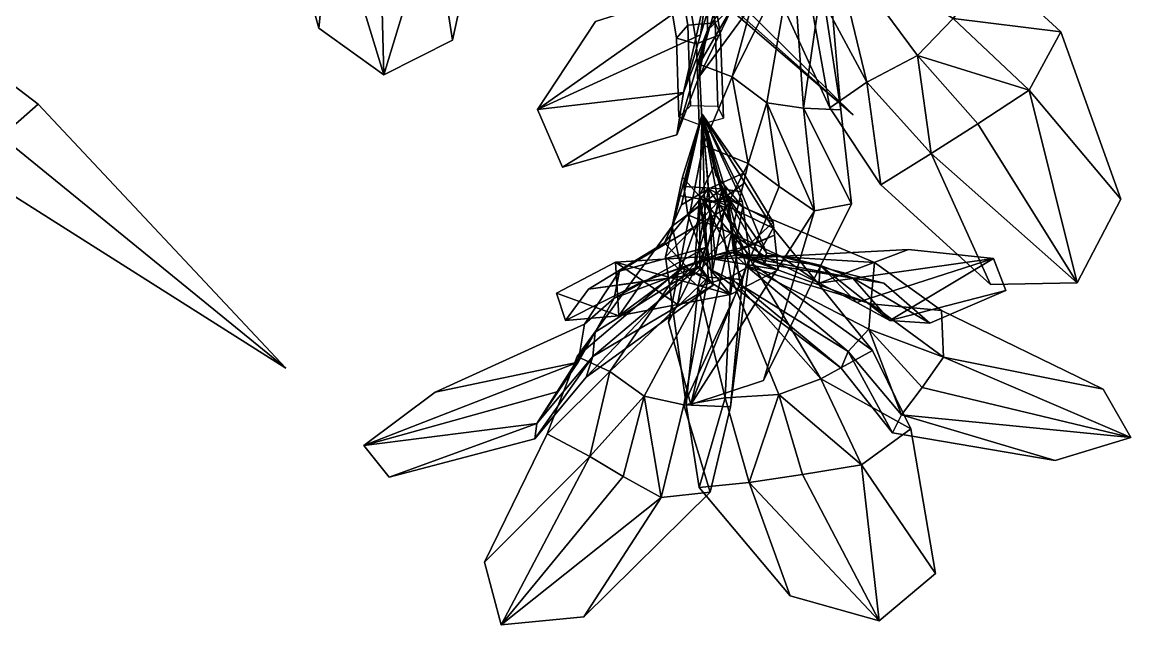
# Model space of a CAD drawing. Header units: metres. Extents: x -488 to 282, y -579 to 399.
# Drawn here: x 104.9 to 234.2, y -366.7 to -296.5 of the extents above; entities that cross this region are included whole.
import ezdxf

# ---------------------------------------------------------------- set-up
doc = ezdxf.new("R2010")
doc.units = ezdxf.units.M

msp = doc.modelspace()

# ---------------------------------------------------------------- linework, layer by layer
at = {"layer": 'coreopsi_1Pdcel', "color": 3}
for points in [[(180.9896, -287.671, 379.0107), (182.5324, -296.8572, 383.6242), (181.2062, -298.3546, 381.0889), (179.7116, -289.3699, 376.5798)], [(184.0853, -287.0736, 378.3116), (185.7067, -296.5877, 383.0948), (182.5324, -296.8572, 383.6242), (180.9896, -287.671, 379.0107)], [(184.7226, -288.4333, 375.3911), (186.3441, -297.9474, 380.1743), (185.7067, -296.5877, 383.0948), (184.0853, -287.0736, 378.3116)], [(179.7116, -289.3699, 376.5798), (181.2062, -298.3546, 381.0889), (183.5484, -299.0245, 378.969), (182.0056, -289.8383, 374.3555)], [(182.0056, -289.8383, 374.3555), (183.5484, -299.0245, 378.969), (186.3441, -297.9474, 380.1743), (184.7226, -288.4333, 375.3911)], [(182.5324, -296.8572, 383.6242), (182.8298, -306.2518, 388.0629), (181.4828, -307.5414, 385.4263), (181.2062, -298.3546, 381.0889)], [(185.7067, -296.5877, 383.0948), (186.0378, -306.3204, 387.6983), (182.8298, -306.2518, 388.0629), (182.5324, -296.8572, 383.6242)], [(186.3441, -297.9474, 380.1743), (186.6752, -307.6801, 384.7777), (186.0378, -306.3204, 387.6983), (185.7067, -296.5877, 383.0948)], [(181.2062, -298.3546, 381.0889), (181.4828, -307.5414, 385.4263), (183.8458, -308.4191, 383.4077), (183.5484, -299.0245, 378.969)], [(183.5484, -299.0245, 378.969), (183.8458, -308.4191, 383.4077), (186.6752, -307.6801, 384.7777), (186.3441, -297.9474, 380.1743)]]:
    msp.add_3dface(points, dxfattribs=at)
at = {"layer": 'coreopsi_1Petal1', "color": 3}
for points in [[(152.8008, -283.8731, 379.7427), (155.0931, -298.5897, 370.9332), (158.8628, -281.3535, 378.9554)], [(152.8008, -283.8731, 379.7427), (158.8628, -281.3535, 378.9554), (155.0931, -298.5897, 370.9332)], [(135.3163, -282.1638, 381.2965), (139.5132, -297.2008, 372.8591), (140.9869, -282.7022, 381.9587)], [(135.3163, -282.1638, 381.2965), (140.9869, -282.7022, 381.9587), (139.5132, -297.2008, 372.8591)], [(140.9869, -282.7022, 381.9587), (139.5132, -297.2008, 372.8591), (147.1149, -302.6406, 368.7736)], [(140.9869, -282.7022, 381.9587), (147.1149, -302.6406, 368.7736), (139.5132, -297.2008, 372.8591)], [(146.5836, -283.3047, 380.8644), (140.9869, -282.7022, 381.9587), (147.1149, -302.6406, 368.7736)], [(146.5836, -283.3047, 380.8644), (147.1149, -302.6406, 368.7736), (140.9869, -282.7022, 381.9587)], [(189.2055, -282.6382, 393.0208), (183.8488, -301.4119, 399.7526), (191.8337, -287.63, 392.6789)], [(189.2055, -282.6382, 393.0208), (191.8337, -287.63, 392.6789), (183.8488, -301.4119, 399.7526)], [(147.1149, -302.6406, 368.7736), (152.8008, -283.8731, 379.7427), (146.5836, -283.3047, 380.8644)], [(147.1149, -302.6406, 368.7736), (146.5836, -283.3047, 380.8644), (152.8008, -283.8731, 379.7427)], [(147.1149, -302.6406, 368.7736), (155.0931, -298.5897, 370.9332), (152.8008, -283.8731, 379.7427)], [(147.1149, -302.6406, 368.7736), (152.8008, -283.8731, 379.7427), (155.0931, -298.5897, 370.9332)], [(184.7791, -292.5236, 407.4843), (184.8019, -297.4392, 403.9825), (192.889, -284.9959, 393.6096)], [(184.7791, -292.5236, 407.4843), (192.889, -284.9959, 393.6096), (184.8019, -297.4392, 403.9825)], [(192.889, -284.9959, 393.6096), (184.8019, -297.4392, 403.9825), (194.7798, -288.014, 390.977)], [(192.889, -284.9959, 393.6096), (194.7798, -288.014, 390.977), (184.8019, -297.4392, 403.9825)], [(198.7166, -287.8106, 387.5793), (200.3518, -306.7143, 381.1151), (197.2542, -286.5023, 381.8228)], [(198.7166, -287.8106, 387.5793), (197.2542, -286.5023, 381.8228), (200.3518, -306.7143, 381.1151)], [(194.7798, -288.014, 390.977), (183.8228, -302.9163, 398.7019), (190.8834, -288.2437, 386.3131)], [(194.7798, -288.014, 390.977), (190.8834, -288.2437, 386.3131), (183.8228, -302.9163, 398.7019)], [(184.8019, -297.4392, 403.9825), (183.8228, -302.9163, 398.7019), (194.7798, -288.014, 390.977)], [(184.8019, -297.4392, 403.9825), (194.7798, -288.014, 390.977), (183.8228, -302.9163, 398.7019)], [(191.8337, -287.63, 392.6789), (183.8488, -301.4119, 399.7526), (187.6798, -302.8701, 396.4035)], [(191.8337, -287.63, 392.6789), (187.6798, -302.8701, 396.4035), (183.8488, -301.4119, 399.7526)], [(191.8337, -287.63, 392.6789), (187.6798, -302.8701, 396.4035), (194.746, -288.5657, 389.3899)], [(191.8337, -287.63, 392.6789), (194.746, -288.5657, 389.3899), (187.6798, -302.8701, 396.4035)], [(194.746, -288.5657, 389.3899), (195.9947, -306.5217, 387.4254), (198.7166, -287.8106, 387.5793)], [(194.746, -288.5657, 389.3899), (198.7166, -287.8106, 387.5793), (195.9947, -306.5217, 387.4254)], [(195.9947, -306.5217, 387.4254), (200.3518, -306.7143, 381.1151), (198.7166, -287.8106, 387.5793)], [(195.9947, -306.5217, 387.4254), (198.7166, -287.8106, 387.5793), (200.3518, -306.7143, 381.1151)], [(196.1102, -289.9884, 387.1464), (203.3882, -303.4842, 381.8282), (199.4216, -287.0948, 386.232)], [(196.1102, -289.9884, 387.1464), (199.4216, -287.0948, 386.232), (203.3882, -303.4842, 381.8282)], [(199.4216, -287.0948, 386.232), (203.3882, -303.4842, 381.8282), (209.2721, -300.3931, 379.8233)], [(199.4216, -287.0948, 386.232), (209.2721, -300.3931, 379.8233), (203.3882, -303.4842, 381.8282)], [(209.2721, -300.3931, 379.8233), (213.453, -296.0913, 379.1596), (199.4216, -287.0948, 386.232)], [(209.2721, -300.3931, 379.8233), (199.4216, -287.0948, 386.232), (213.453, -296.0913, 379.1596)], [(194.746, -288.5657, 389.3899), (187.6798, -302.8701, 396.4035), (191.7415, -305.9079, 391.6633)], [(194.746, -288.5657, 389.3899), (191.7415, -305.9079, 391.6633), (187.6798, -302.8701, 396.4035)], [(190.7243, -288.3332, 387.5882), (199.0766, -306.4981, 382.417), (196.1102, -289.9884, 387.1464)], [(190.7243, -288.3332, 387.5882), (196.1102, -289.9884, 387.1464), (199.0766, -306.4981, 382.417)], [(191.7415, -305.9079, 391.6633), (195.9947, -306.5217, 387.4254), (194.746, -288.5657, 389.3899)], [(191.7415, -305.9079, 391.6633), (194.746, -288.5657, 389.3899), (195.9947, -306.5217, 387.4254)], [(196.1102, -289.9884, 387.1464), (199.0766, -306.4981, 382.417), (203.3882, -303.4842, 381.8282)], [(196.1102, -289.9884, 387.1464), (203.3882, -303.4842, 381.8282), (199.0766, -306.4981, 382.417)], [(213.453, -296.0913, 379.1596), (226.0045, -297.6363, 375.5993), (217.8413, -290.1013, 377.235)], [(213.453, -296.0913, 379.1596), (217.8413, -290.1013, 377.235), (226.0045, -297.6363, 375.5993)], [(185.8716, -291.9139, 419.2782), (171.7561, -296.4365, 433.6965), (165.0189, -306.6752, 434.4222)], [(185.8716, -291.9139, 419.2782), (165.0189, -306.6752, 434.4222), (171.7561, -296.4365, 433.6965)], [(183.9906, -297.9827, 416.5826), (185.8716, -291.9139, 419.2782), (165.0189, -306.6752, 434.4222)], [(183.9906, -297.9827, 416.5826), (165.0189, -306.6752, 434.4222), (185.8716, -291.9139, 419.2782)], [(184.7791, -292.5236, 407.4843), (185.8716, -291.9139, 419.2782), (183.9906, -297.9827, 416.5826)], [(184.7791, -292.5236, 407.4843), (183.9906, -297.9827, 416.5826), (185.8716, -291.9139, 419.2782)], [(182.0362, -304.6874, 413.499), (184.8019, -297.4392, 403.9825), (184.7791, -292.5236, 407.4843)], [(182.0362, -304.6874, 413.499), (184.7791, -292.5236, 407.4843), (184.8019, -297.4392, 403.9825)], [(183.9906, -297.9827, 416.5826), (182.0362, -304.6874, 413.499), (184.7791, -292.5236, 407.4843)], [(183.9906, -297.9827, 416.5826), (184.7791, -292.5236, 407.4843), (182.0362, -304.6874, 413.499)], [(222.2988, -304.4319, 377.4463), (213.453, -296.0913, 379.1596), (209.2721, -300.3931, 379.8233)], [(222.2988, -304.4319, 377.4463), (209.2721, -300.3931, 379.8233), (213.453, -296.0913, 379.1596)], [(222.2988, -304.4319, 377.4463), (226.0045, -297.6363, 375.5993), (213.453, -296.0913, 379.1596)], [(222.2988, -304.4319, 377.4463), (213.453, -296.0913, 379.1596), (226.0045, -297.6363, 375.5993)], [(165.0189, -306.6752, 434.4222), (182.0362, -304.6874, 413.499), (183.9906, -297.9827, 416.5826)], [(165.0189, -306.6752, 434.4222), (183.9906, -297.9827, 416.5826), (182.0362, -304.6874, 413.499)], [(184.8019, -297.4392, 403.9825), (181.2398, -309.6369, 407.3189), (183.8228, -302.9163, 398.7019)], [(184.8019, -297.4392, 403.9825), (183.8228, -302.9163, 398.7019), (181.2398, -309.6369, 407.3189)], [(182.0362, -304.6874, 413.499), (181.2398, -309.6369, 407.3189), (184.8019, -297.4392, 403.9825)], [(182.0362, -304.6874, 413.499), (184.8019, -297.4392, 403.9825), (181.2398, -309.6369, 407.3189)], [(222.2988, -304.4319, 377.4463), (232.9694, -317.1361, 364.8569), (226.0045, -297.6363, 375.5993)], [(222.2988, -304.4319, 377.4463), (226.0045, -297.6363, 375.5993), (232.9694, -317.1361, 364.8569)], [(209.2721, -300.3931, 379.8233), (203.3882, -303.4842, 381.8282), (210.8755, -311.8201, 382.5644)], [(209.2721, -300.3931, 379.8233), (210.8755, -311.8201, 382.5644), (203.3882, -303.4842, 381.8282)], [(209.2721, -300.3931, 379.8233), (210.8755, -311.8201, 382.5644), (216.3112, -308.3672, 380.0816)], [(209.2721, -300.3931, 379.8233), (216.3112, -308.3672, 380.0816), (210.8755, -311.8201, 382.5644)], [(216.3112, -308.3672, 380.0816), (222.2988, -304.4319, 377.4463), (209.2721, -300.3931, 379.8233)], [(216.3112, -308.3672, 380.0816), (209.2721, -300.3931, 379.8233), (222.2988, -304.4319, 377.4463)], [(183.8488, -301.4119, 399.7526), (184.3146, -310.8365, 404.8911), (187.6798, -302.8701, 396.4035)], [(183.8488, -301.4119, 399.7526), (187.6798, -302.8701, 396.4035), (184.3146, -310.8365, 404.8911)], [(187.6798, -302.8701, 396.4035), (184.3146, -310.8365, 404.8911), (189.5499, -312.9731, 400.9337)], [(187.6798, -302.8701, 396.4035), (189.5499, -312.9731, 400.9337), (184.3146, -310.8365, 404.8911)], [(191.7415, -305.9079, 391.6633), (187.6798, -302.8701, 396.4035), (189.5499, -312.9731, 400.9337)], [(191.7415, -305.9079, 391.6633), (189.5499, -312.9731, 400.9337), (187.6798, -302.8701, 396.4035)], [(199.0766, -306.4981, 382.417), (205.0119, -315.4367, 382.98), (203.3882, -303.4842, 381.8282)], [(199.0766, -306.4981, 382.417), (203.3882, -303.4842, 381.8282), (205.0119, -315.4367, 382.98)], [(203.3882, -303.4842, 381.8282), (205.0119, -315.4367, 382.98), (210.8755, -311.8201, 382.5644)], [(203.3882, -303.4842, 381.8282), (210.8755, -311.8201, 382.5644), (205.0119, -315.4367, 382.98)], [(165.0189, -306.6752, 434.4222), (167.9078, -313.3812, 426.0909), (182.0362, -304.6874, 413.499)], [(165.0189, -306.6752, 434.4222), (182.0362, -304.6874, 413.499), (167.9078, -313.3812, 426.0909)], [(182.0362, -304.6874, 413.499), (167.9078, -313.3812, 426.0909), (181.2398, -309.6369, 407.3189)], [(182.0362, -304.6874, 413.499), (181.2398, -309.6369, 407.3189), (167.9078, -313.3812, 426.0909)], [(227.8828, -326.8732, 363.4272), (222.2988, -304.4319, 377.4463), (216.3112, -308.3672, 380.0816)], [(227.8828, -326.8732, 363.4272), (216.3112, -308.3672, 380.0816), (222.2988, -304.4319, 377.4463)], [(227.8828, -326.8732, 363.4272), (232.9694, -317.1361, 364.8569), (222.2988, -304.4319, 377.4463)], [(227.8828, -326.8732, 363.4272), (222.2988, -304.4319, 377.4463), (232.9694, -317.1361, 364.8569)], [(191.7415, -305.9079, 391.6633), (189.5499, -312.9731, 400.9337), (193.1781, -315.6443, 395.7054)], [(191.7415, -305.9079, 391.6633), (193.1781, -315.6443, 395.7054), (189.5499, -312.9731, 400.9337)], [(197.2918, -318.4715, 389.929), (195.9947, -306.5217, 387.4254), (191.7415, -305.9079, 391.6633)], [(197.2918, -318.4715, 389.929), (191.7415, -305.9079, 391.6633), (195.9947, -306.5217, 387.4254)], [(193.1781, -315.6443, 395.7054), (197.2918, -318.4715, 389.929), (191.7415, -305.9079, 391.6633)], [(193.1781, -315.6443, 395.7054), (191.7415, -305.9079, 391.6633), (197.2918, -318.4715, 389.929)], [(184.1856, -307.2413, 385.8765), (181.6276, -316.7186, 389.581), (186.0437, -317.4344, 390.2953)], [(184.1856, -307.2413, 385.8765), (186.0437, -317.4344, 390.2953), (181.6276, -316.7186, 389.581)], [(184.9346, -315.9279, 393.0081), (181.7685, -317.7994, 390.2762), (184.1856, -307.2413, 385.8765)], [(184.9346, -315.9279, 393.0081), (184.1856, -307.2413, 385.8765), (181.7685, -317.7994, 390.2762)], [(184.1856, -307.2413, 385.8765), (181.8978, -314.5768, 393.0208), (184.4538, -317.451, 390.627)], [(184.1856, -307.2413, 385.8765), (184.4538, -317.451, 390.627), (181.8978, -314.5768, 393.0208)], [(186.5246, -315.9112, 392.6764), (182.0683, -315.6573, 393.7098), (184.1856, -307.2413, 385.8765)], [(186.5246, -315.9112, 392.6764), (184.1856, -307.2413, 385.8765), (182.0683, -315.6573, 393.7098)], [(184.1856, -307.2413, 385.8765), (185.5885, -313.2435, 394.3671), (183.8763, -316.698, 391.9882)], [(184.1856, -307.2413, 385.8765), (183.8763, -316.698, 391.9882), (185.5885, -313.2435, 394.3671)], [(183.8763, -316.698, 391.9882), (185.1615, -318.6839, 388.0645), (184.1856, -307.2413, 385.8765)], [(183.8763, -316.698, 391.9882), (184.1856, -307.2413, 385.8765), (185.1615, -318.6839, 388.0645)], [(186.0437, -317.4344, 390.2953), (189.1629, -315.2226, 392.8191), (184.1856, -307.2413, 385.8765)], [(186.0437, -317.4344, 390.2953), (184.1856, -307.2413, 385.8765), (189.1629, -315.2226, 392.8191)], [(184.1856, -307.2413, 385.8765), (185.0405, -317.5887, 387.3884), (187.102, -316.6643, 391.3152)], [(184.1856, -307.2413, 385.8765), (187.102, -316.6643, 391.3152), (185.0405, -317.5887, 387.3884)], [(187.102, -316.6643, 391.3152), (185.7698, -314.3381, 395.0307), (184.1856, -307.2413, 385.8765)], [(187.102, -316.6643, 391.3152), (184.1856, -307.2413, 385.8765), (185.7698, -314.3381, 395.0307)], [(184.1856, -307.2413, 385.8765), (188.7312, -316.2553, 388.7347), (186.5246, -315.9112, 392.6764)], [(184.1856, -307.2413, 385.8765), (186.5246, -315.9112, 392.6764), (188.7312, -316.2553, 388.7347)], [(184.1856, -307.2413, 385.8765), (189.0013, -314.1136, 392.1745), (184.9346, -315.9279, 393.0081)], [(184.1856, -307.2413, 385.8765), (184.9346, -315.9279, 393.0081), (189.0013, -314.1136, 392.1745)], [(184.4538, -317.451, 390.627), (188.8631, -317.3646, 389.3855), (184.1856, -307.2413, 385.8765)], [(184.4538, -317.451, 390.627), (184.1856, -307.2413, 385.8765), (188.8631, -317.3646, 389.3855)], [(195.9947, -306.5217, 387.4254), (201.5856, -317.6637, 383.278), (200.3518, -306.7143, 381.1151)], [(195.9947, -306.5217, 387.4254), (200.3518, -306.7143, 381.1151), (201.5856, -317.6637, 383.278)], [(197.2918, -318.4715, 389.929), (201.5856, -317.6637, 383.278), (195.9947, -306.5217, 387.4254)], [(197.2918, -318.4715, 389.929), (195.9947, -306.5217, 387.4254), (201.5856, -317.6637, 383.278)], [(216.3112, -308.3672, 380.0816), (210.8755, -311.8201, 382.5644), (227.8828, -326.8732, 363.4272)], [(216.3112, -308.3672, 380.0816), (227.8828, -326.8732, 363.4272), (210.8755, -311.8201, 382.5644)], [(184.3146, -310.8365, 404.8911), (180.2683, -331.4509, 401.039), (189.5499, -312.9731, 400.9337)], [(184.3146, -310.8365, 404.8911), (189.5499, -312.9731, 400.9337), (180.2683, -331.4509, 401.039)], [(205.0119, -315.4367, 382.98), (217.7865, -327.0559, 370.4114), (210.8755, -311.8201, 382.5644)], [(205.0119, -315.4367, 382.98), (210.8755, -311.8201, 382.5644), (217.7865, -327.0559, 370.4114)], [(210.8755, -311.8201, 382.5644), (217.7865, -327.0559, 370.4114), (227.8828, -326.8732, 363.4272)], [(210.8755, -311.8201, 382.5644), (227.8828, -326.8732, 363.4272), (217.7865, -327.0559, 370.4114)], [(189.5499, -312.9731, 400.9337), (180.2683, -331.4509, 401.039), (182.8887, -341.0274, 393.8159)], [(189.5499, -312.9731, 400.9337), (182.8887, -341.0274, 393.8159), (180.2683, -331.4509, 401.039)], [(193.1781, -315.6443, 395.7054), (189.5499, -312.9731, 400.9337), (182.8887, -341.0274, 393.8159)], [(193.1781, -315.6443, 395.7054), (182.8887, -341.0274, 393.8159), (189.5499, -312.9731, 400.9337)], [(185.5885, -313.2435, 394.3671), (186.9846, -318.1822, 400.5341), (183.8763, -316.698, 391.9882)], [(185.5885, -313.2435, 394.3671), (183.8763, -316.698, 391.9882), (186.9846, -318.1822, 400.5341)], [(181.8978, -314.5768, 393.0208), (180.7149, -320.2499, 398.5695), (184.4538, -317.451, 390.627)], [(181.8978, -314.5768, 393.0208), (184.4538, -317.451, 390.627), (180.7149, -320.2499, 398.5695)], [(189.0013, -314.1136, 392.1745), (192.4555, -319.7905, 396.6704), (184.9346, -315.9279, 393.0081)], [(189.0013, -314.1136, 392.1745), (184.9346, -315.9279, 393.0081), (192.4555, -319.7905, 396.6704)], [(187.102, -316.6643, 391.3152), (188.918, -318.0606, 399.2434), (185.7698, -314.3381, 395.0307)], [(187.102, -316.6643, 391.3152), (185.7698, -314.3381, 395.0307), (188.918, -318.0606, 399.2434)], [(186.0437, -317.4344, 390.2953), (192.4796, -320.4993, 394.4534), (189.1629, -315.2226, 392.8191)], [(186.0437, -317.4344, 390.2953), (189.1629, -315.2226, 392.8191), (192.4796, -320.4993, 394.4534)], [(184.9346, -315.9279, 393.0081), (179.7867, -322.1894, 394.5559), (181.7685, -317.7994, 390.2762)], [(184.9346, -315.9279, 393.0081), (181.7685, -317.7994, 390.2762), (179.7867, -322.1894, 394.5559)], [(183.2745, -325.9486, 396.6747), (179.7867, -322.1894, 394.5559), (184.9346, -315.9279, 393.0081)], [(183.2745, -325.9486, 396.6747), (184.9346, -315.9279, 393.0081), (179.7867, -322.1894, 394.5559)], [(186.5246, -315.9112, 392.6764), (182.532, -318.9523, 399.2273), (182.0683, -315.6573, 393.7098)], [(186.5246, -315.9112, 392.6764), (182.0683, -315.6573, 393.7098), (182.532, -318.9523, 399.2273)], [(184.4601, -324.1538, 399.3407), (182.532, -318.9523, 399.2273), (186.5246, -315.9112, 392.6764)], [(184.4601, -324.1538, 399.3407), (186.5246, -315.9112, 392.6764), (182.532, -318.9523, 399.2273)], [(182.8887, -341.0274, 393.8159), (197.2918, -318.4715, 389.929), (193.1781, -315.6443, 395.7054)], [(182.8887, -341.0274, 393.8159), (193.1781, -315.6443, 395.7054), (197.2918, -318.4715, 389.929)], [(185.7005, -323.6556, 398.9512), (183.2745, -325.9486, 396.6747), (184.9346, -315.9279, 393.0081)], [(185.7005, -323.6556, 398.9512), (184.9346, -315.9279, 393.0081), (183.2745, -325.9486, 396.6747)], [(188.3537, -323.6279, 398.3977), (184.4601, -324.1538, 399.3407), (186.5246, -315.9112, 392.6764)], [(188.3537, -323.6279, 398.3977), (186.5246, -315.9112, 392.6764), (184.4601, -324.1538, 399.3407)], [(184.9346, -315.9279, 393.0081), (189.5294, -322.5461, 399.9004), (185.7005, -323.6556, 398.9512)], [(184.9346, -315.9279, 393.0081), (185.7005, -323.6556, 398.9512), (189.5294, -322.5461, 399.9004)], [(184.9346, -315.9279, 393.0081), (192.4555, -319.7905, 396.6704), (189.5294, -322.5461, 399.9004)], [(184.9346, -315.9279, 393.0081), (189.5294, -322.5461, 399.9004), (192.4555, -319.7905, 396.6704)], [(188.7312, -316.2553, 388.7347), (191.679, -323.3635, 391.0055), (186.5246, -315.9112, 392.6764)], [(188.7312, -316.2553, 388.7347), (186.5246, -315.9112, 392.6764), (191.679, -323.3635, 391.0055)], [(186.5246, -315.9112, 392.6764), (191.5051, -324.6644, 395.9921), (188.3537, -323.6279, 398.3977)], [(186.5246, -315.9112, 392.6764), (188.3537, -323.6279, 398.3977), (191.5051, -324.6644, 395.9921)], [(186.5246, -315.9112, 392.6764), (191.679, -323.3635, 391.0055), (191.5051, -324.6644, 395.9921)], [(186.5246, -315.9112, 392.6764), (191.5051, -324.6644, 395.9921), (191.679, -323.3635, 391.0055)], [(181.6276, -316.7186, 389.581), (179.9384, -323.8229, 392.9046), (186.0437, -317.4344, 390.2953)], [(181.6276, -316.7186, 389.581), (186.0437, -317.4344, 390.2953), (179.9384, -323.8229, 392.9046)], [(186.0437, -317.4344, 390.2953), (179.9384, -323.8229, 392.9046), (183.7223, -327.2791, 393.475)], [(186.0437, -317.4344, 390.2953), (183.7223, -327.2791, 393.475), (179.9384, -323.8229, 392.9046)], [(184.4538, -317.451, 390.627), (180.7149, -320.2499, 398.5695), (181.7466, -325.1608, 397.3833)], [(184.4538, -317.451, 390.627), (181.7466, -325.1608, 397.3833), (180.7149, -320.2499, 398.5695)], [(184.4538, -317.451, 390.627), (181.7466, -325.1608, 397.3833), (184.898, -326.1974, 394.9778)], [(184.4538, -317.451, 390.627), (184.898, -326.1974, 394.9778), (181.7466, -325.1608, 397.3833)], [(183.8763, -316.698, 391.9882), (183.3483, -324.6281, 389.7659), (185.1615, -318.6839, 388.0645)], [(183.8763, -316.698, 391.9882), (185.1615, -318.6839, 388.0645), (183.3483, -324.6281, 389.7659)], [(185.4792, -327.139, 394.2314), (183.3483, -324.6281, 389.7659), (183.8763, -316.698, 391.9882)], [(185.4792, -327.139, 394.2314), (183.8763, -316.698, 391.9882), (183.3483, -324.6281, 389.7659)], [(186.0437, -317.4344, 390.2953), (183.7223, -327.2791, 393.475), (187.5512, -326.1696, 394.4242)], [(186.0437, -317.4344, 390.2953), (187.5512, -326.1696, 394.4242), (183.7223, -327.2791, 393.475)], [(183.8763, -316.698, 391.9882), (184.6217, -322.7638, 400.6524), (183.9344, -324.9407, 397.2492)], [(183.8763, -316.698, 391.9882), (183.9344, -324.9407, 397.2492), (184.6217, -322.7638, 400.6524)], [(183.8763, -316.698, 391.9882), (186.9846, -318.1822, 400.5341), (184.6217, -322.7638, 400.6524)], [(183.8763, -316.698, 391.9882), (184.6217, -322.7638, 400.6524), (186.9846, -318.1822, 400.5341)], [(183.9344, -324.9407, 397.2492), (185.4792, -327.139, 394.2314), (183.8763, -316.698, 391.9882)], [(183.9344, -324.9407, 397.2492), (183.8763, -316.698, 391.9882), (185.4792, -327.139, 394.2314)], [(184.4538, -317.451, 390.627), (189.7343, -323.7364, 389.7819), (188.8631, -317.3646, 389.3855)], [(184.4538, -317.451, 390.627), (188.8631, -317.3646, 389.3855), (189.7343, -323.7364, 389.7819)], [(184.898, -326.1974, 394.9778), (188.9037, -326.4828, 394.531), (184.4538, -317.451, 390.627)], [(184.898, -326.1974, 394.9778), (184.4538, -317.451, 390.627), (188.9037, -326.4828, 394.531)], [(188.9037, -326.4828, 394.531), (189.7343, -323.7364, 389.7819), (184.4538, -317.451, 390.627)], [(188.9037, -326.4828, 394.531), (184.4538, -317.451, 390.627), (189.7343, -323.7364, 389.7819)], [(185.0405, -317.5887, 387.3884), (185.4093, -325.4312, 389.041), (187.102, -316.6643, 391.3152)], [(185.0405, -317.5887, 387.3884), (187.102, -316.6643, 391.3152), (185.4093, -325.4312, 389.041)], [(187.102, -316.6643, 391.3152), (185.4093, -325.4312, 389.041), (188.63, -327.0614, 392.7231)], [(187.102, -316.6643, 391.3152), (188.63, -327.0614, 392.7231), (185.4093, -325.4312, 389.041)], [(187.5512, -326.1696, 394.4242), (190.0892, -324.6879, 397.1971), (186.0437, -317.4344, 390.2953)], [(187.5512, -326.1696, 394.4242), (186.0437, -317.4344, 390.2953), (190.0892, -324.6879, 397.1971)], [(190.0892, -324.6879, 397.1971), (192.4796, -320.4993, 394.4534), (186.0437, -317.4344, 390.2953)], [(190.0892, -324.6879, 397.1971), (186.0437, -317.4344, 390.2953), (192.4796, -320.4993, 394.4534)], [(187.102, -316.6643, 391.3152), (188.63, -327.0614, 392.7231), (189.3173, -324.8845, 396.1262)], [(187.102, -316.6643, 391.3152), (189.3173, -324.8845, 396.1262), (188.63, -327.0614, 392.7231)], [(189.3173, -324.8845, 396.1262), (187.8845, -323.4976, 399.6404), (187.102, -316.6643, 391.3152)], [(189.3173, -324.8845, 396.1262), (187.102, -316.6643, 391.3152), (187.8845, -323.4976, 399.6404)], [(187.8845, -323.4976, 399.6404), (188.918, -318.0606, 399.2434), (187.102, -316.6643, 391.3152)], [(187.8845, -323.4976, 399.6404), (187.102, -316.6643, 391.3152), (188.918, -318.0606, 399.2434)], [(197.2918, -318.4715, 389.929), (191.3559, -338.2515, 387.2334), (201.5856, -317.6637, 383.278)], [(197.2918, -318.4715, 389.929), (201.5856, -317.6637, 383.278), (191.3559, -338.2515, 387.2334)], [(186.9846, -318.1822, 400.5341), (174.5801, -325.5214, 412.6684), (184.6217, -322.7638, 400.6524)], [(186.9846, -318.1822, 400.5341), (184.6217, -322.7638, 400.6524), (174.5801, -325.5214, 412.6684)], [(184.4601, -324.1538, 399.3407), (187.5006, -321.0254, 417.1009), (182.532, -318.9523, 399.2273)], [(184.4601, -324.1538, 399.3407), (182.532, -318.9523, 399.2273), (187.5006, -321.0254, 417.1009)], [(182.8887, -341.0274, 393.8159), (191.3559, -338.2515, 387.2334), (197.2918, -318.4715, 389.929)], [(182.8887, -341.0274, 393.8159), (197.2918, -318.4715, 389.929), (191.3559, -338.2515, 387.2334)], [(187.8845, -323.4976, 399.6404), (204.295, -324.4876, 407.6509), (188.918, -318.0606, 399.2434)], [(187.8845, -323.4976, 399.6404), (188.918, -318.0606, 399.2434), (204.295, -324.4876, 407.6509)], [(180.7149, -320.2499, 398.5695), (169.6219, -335.4458, 397.5656), (181.7466, -325.1608, 397.3833)], [(180.7149, -320.2499, 398.5695), (181.7466, -325.1608, 397.3833), (169.6219, -335.4458, 397.5656)], [(192.4555, -319.7905, 396.6704), (192.6318, -321.3282, 415.4476), (189.5294, -322.5461, 399.9004)], [(192.4555, -319.7905, 396.6704), (189.5294, -322.5461, 399.9004), (192.6318, -321.3282, 415.4476)], [(193.2628, -323.7062, 414.1703), (187.5006, -321.0254, 417.1009), (184.4601, -324.1538, 399.3407)], [(193.2628, -323.7062, 414.1703), (184.4601, -324.1538, 399.3407), (187.5006, -321.0254, 417.1009)], [(193.2628, -323.7062, 414.1703), (191.6091, -323.8811, 426.0406), (187.5006, -321.0254, 417.1009)], [(193.2628, -323.7062, 414.1703), (187.5006, -321.0254, 417.1009), (191.6091, -323.8811, 426.0406)], [(189.5294, -322.5461, 399.9004), (192.6318, -321.3282, 415.4476), (188.2668, -323.229, 414.6374)], [(189.5294, -322.5461, 399.9004), (188.2668, -323.229, 414.6374), (192.6318, -321.3282, 415.4476)], [(192.6318, -321.3282, 415.4476), (193.0423, -325.3427, 424.381), (188.2668, -323.229, 414.6374)], [(192.6318, -321.3282, 415.4476), (188.2668, -323.229, 414.6374), (193.0423, -325.3427, 424.381)], [(190.0892, -324.6879, 397.1971), (204.0461, -334.7296, 390.9662), (192.4796, -320.4993, 394.4534)], [(190.0892, -324.6879, 397.1971), (192.4796, -320.4993, 394.4534), (204.0461, -334.7296, 390.9662)], [(183.2745, -325.9486, 396.6747), (170.9346, -327.6152, 410.0687), (179.7867, -322.1894, 394.5559)], [(183.2745, -325.9486, 396.6747), (179.7867, -322.1894, 394.5559), (170.9346, -327.6152, 410.0687)], [(184.6217, -322.7638, 400.6524), (173.9233, -328.6362, 409.0367), (183.9344, -324.9407, 397.2492)], [(184.6217, -322.7638, 400.6524), (183.9344, -324.9407, 397.2492), (173.9233, -328.6362, 409.0367)], [(184.6217, -322.7638, 400.6524), (174.5801, -325.5214, 412.6684), (173.9233, -328.6362, 409.0367)], [(184.6217, -322.7638, 400.6524), (173.9233, -328.6362, 409.0367), (174.5801, -325.5214, 412.6684)], [(189.5294, -322.5461, 399.9004), (188.2668, -323.229, 414.6374), (185.7005, -323.6556, 398.9512)], [(189.5294, -322.5461, 399.9004), (185.7005, -323.6556, 398.9512), (188.2668, -323.229, 414.6374)], [(197.8437, -326.9081, 423.8781), (208.2365, -322.9886, 439.2946), (191.6091, -323.8811, 426.0406)], [(197.8437, -326.9081, 423.8781), (191.6091, -323.8811, 426.0406), (208.2365, -322.9886, 439.2946)], [(218.1467, -324.0154, 437.595), (208.2365, -322.9886, 439.2946), (197.8437, -326.9081, 423.8781)], [(218.1467, -324.0154, 437.595), (197.8437, -326.9081, 423.8781), (208.2365, -322.9886, 439.2946)], [(187.503, -328.2198, 423.5515), (183.9627, -323.8384, 441.5566), (174.0788, -324.4759, 446.7892)], [(187.503, -328.2198, 423.5515), (174.0788, -324.4759, 446.7892), (183.9627, -323.8384, 441.5566)], [(185.7005, -323.6556, 398.9512), (177.2993, -326.7249, 412.8393), (183.2745, -325.9486, 396.6747)], [(185.7005, -323.6556, 398.9512), (183.2745, -325.9486, 396.6747), (177.2993, -326.7249, 412.8393)], [(182.1836, -324.9916, 414.6992), (177.2993, -326.7249, 412.8393), (185.7005, -323.6556, 398.9512)], [(182.1836, -324.9916, 414.6992), (185.7005, -323.6556, 398.9512), (177.2993, -326.7249, 412.8393)], [(179.9384, -323.8229, 392.9046), (182.3488, -341.0167, 385.5873), (183.7223, -327.2791, 393.475)], [(179.9384, -323.8229, 392.9046), (183.7223, -327.2791, 393.475), (182.3488, -341.0167, 385.5873)], [(185.7005, -323.6556, 398.9512), (188.2668, -323.229, 414.6374), (182.1836, -324.9916, 414.6992)], [(185.7005, -323.6556, 398.9512), (182.1836, -324.9916, 414.6992), (188.2668, -323.229, 414.6374)], [(182.1836, -324.9916, 414.6992), (188.2668, -323.229, 414.6374), (187.503, -328.2198, 423.5515)], [(182.1836, -324.9916, 414.6992), (187.503, -328.2198, 423.5515), (188.2668, -323.229, 414.6374)], [(193.0423, -325.3427, 424.381), (183.9627, -323.8384, 441.5566), (187.503, -328.2198, 423.5515)], [(193.0423, -325.3427, 424.381), (187.503, -328.2198, 423.5515), (183.9627, -323.8384, 441.5566)], [(188.3537, -323.6279, 398.3977), (193.2628, -323.7062, 414.1703), (184.4601, -324.1538, 399.3407)], [(188.3537, -323.6279, 398.3977), (184.4601, -324.1538, 399.3407), (193.2628, -323.7062, 414.1703)], [(188.9037, -326.4828, 394.531), (187.48, -341.3195, 383.9341), (189.7343, -323.7364, 389.7819)], [(188.9037, -326.4828, 394.531), (189.7343, -323.7364, 389.7819), (187.48, -341.3195, 383.9341)], [(188.2668, -323.229, 414.6374), (193.0423, -325.3427, 424.381), (187.503, -328.2198, 423.5515)], [(188.2668, -323.229, 414.6374), (187.503, -328.2198, 423.5515), (193.0423, -325.3427, 424.381)], [(189.3173, -324.8845, 396.1262), (203.8507, -329.3186, 402.6068), (187.8845, -323.4976, 399.6404)], [(189.3173, -324.8845, 396.1262), (187.8845, -323.4976, 399.6404), (203.8507, -329.3186, 402.6068)], [(203.8507, -329.3186, 402.6068), (204.295, -324.4876, 407.6509), (187.8845, -323.4976, 399.6404)], [(203.8507, -329.3186, 402.6068), (187.8845, -323.4976, 399.6404), (204.295, -324.4876, 407.6509)], [(191.5051, -324.6644, 395.9921), (201.7194, -326.2968, 406.5864), (188.3537, -323.6279, 398.3977)], [(191.5051, -324.6644, 395.9921), (188.3537, -323.6279, 398.3977), (201.7194, -326.2968, 406.5864)], [(188.3537, -323.6279, 398.3977), (201.7194, -326.2968, 406.5864), (197.8997, -324.8274, 411.4202)], [(188.3537, -323.6279, 398.3977), (197.8997, -324.8274, 411.4202), (201.7194, -326.2968, 406.5864)], [(197.8997, -324.8274, 411.4202), (193.2628, -323.7062, 414.1703), (188.3537, -323.6279, 398.3977)], [(197.8997, -324.8274, 411.4202), (188.3537, -323.6279, 398.3977), (193.2628, -323.7062, 414.1703)], [(191.679, -323.3635, 391.0055), (205.3587, -326.899, 403.4693), (191.5051, -324.6644, 395.9921)], [(191.679, -323.3635, 391.0055), (191.5051, -324.6644, 395.9921), (205.3587, -326.899, 403.4693)], [(197.8437, -326.9081, 423.8781), (191.6091, -323.8811, 426.0406), (193.2628, -323.7062, 414.1703)], [(197.8437, -326.9081, 423.8781), (193.2628, -323.7062, 414.1703), (191.6091, -323.8811, 426.0406)], [(197.8437, -326.9081, 423.8781), (193.2628, -323.7062, 414.1703), (197.8997, -324.8274, 411.4202)], [(197.8437, -326.9081, 423.8781), (197.8997, -324.8274, 411.4202), (193.2628, -323.7062, 414.1703)], [(218.1467, -324.0154, 437.595), (197.8437, -326.9081, 423.8781), (202.2262, -329.1574, 418.9539)], [(218.1467, -324.0154, 437.595), (202.2262, -329.1574, 418.9539), (197.8437, -326.9081, 423.8781)], [(202.2262, -329.1574, 418.9539), (206.0834, -331.234, 414.4308), (218.1467, -324.0154, 437.595)], [(202.2262, -329.1574, 418.9539), (218.1467, -324.0154, 437.595), (206.0834, -331.234, 414.4308)], [(206.0834, -331.234, 414.4308), (219.5901, -327.744, 427.1311), (218.1467, -324.0154, 437.595)], [(206.0834, -331.234, 414.4308), (218.1467, -324.0154, 437.595), (219.5901, -327.744, 427.1311)], [(174.0788, -324.4759, 446.7892), (167.2272, -328.0515, 440.2756), (174.4944, -330.717, 422.9227)], [(174.0788, -324.4759, 446.7892), (174.4944, -330.717, 422.9227), (167.2272, -328.0515, 440.2756)], [(181.7466, -325.1608, 397.3833), (169.6219, -335.4458, 397.5656), (173.4202, -337.1996, 395.153)], [(181.7466, -325.1608, 397.3833), (173.4202, -337.1996, 395.153), (169.6219, -335.4458, 397.5656)], [(174.5801, -325.5214, 412.6684), (170.4872, -331.6951, 419.089), (173.9233, -328.6362, 409.0367)], [(174.5801, -325.5214, 412.6684), (173.9233, -328.6362, 409.0367), (170.4872, -331.6951, 419.089)], [(185.4792, -327.139, 394.2314), (170.6856, -337.8573, 393.384), (183.3483, -324.6281, 389.7659)], [(185.4792, -327.139, 394.2314), (183.3483, -324.6281, 389.7659), (170.6856, -337.8573, 393.384)], [(183.9344, -324.9407, 397.2492), (171.4636, -335.443, 399.9066), (185.4792, -327.139, 394.2314)], [(183.9344, -324.9407, 397.2492), (185.4792, -327.139, 394.2314), (171.4636, -335.443, 399.9066)], [(171.7225, -332.6041, 404.6176), (171.4636, -335.443, 399.9066), (183.9344, -324.9407, 397.2492)], [(171.7225, -332.6041, 404.6176), (183.9344, -324.9407, 397.2492), (171.4636, -335.443, 399.9066)], [(183.9344, -324.9407, 397.2492), (173.9233, -328.6362, 409.0367), (171.7225, -332.6041, 404.6176)], [(183.9344, -324.9407, 397.2492), (171.7225, -332.6041, 404.6176), (173.9233, -328.6362, 409.0367)], [(181.7466, -325.1608, 397.3833), (173.4202, -337.1996, 395.153), (184.898, -326.1974, 394.9778)], [(181.7466, -325.1608, 397.3833), (184.898, -326.1974, 394.9778), (173.4202, -337.1996, 395.153)], [(181.3178, -329.3759, 423.3162), (187.503, -328.2198, 423.5515), (174.0788, -324.4759, 446.7892)], [(181.3178, -329.3759, 423.3162), (174.0788, -324.4759, 446.7892), (187.503, -328.2198, 423.5515)], [(174.0788, -324.4759, 446.7892), (174.4944, -330.717, 422.9227), (181.3178, -329.3759, 423.3162)], [(174.0788, -324.4759, 446.7892), (181.3178, -329.3759, 423.3162), (174.4944, -330.717, 422.9227)], [(174.4944, -330.717, 422.9227), (177.2993, -326.7249, 412.8393), (182.1836, -324.9916, 414.6992)], [(174.4944, -330.717, 422.9227), (182.1836, -324.9916, 414.6992), (177.2993, -326.7249, 412.8393)], [(181.3178, -329.3759, 423.3162), (174.4944, -330.717, 422.9227), (182.1836, -324.9916, 414.6992)], [(181.3178, -329.3759, 423.3162), (182.1836, -324.9916, 414.6992), (174.4944, -330.717, 422.9227)], [(182.1836, -324.9916, 414.6992), (187.503, -328.2198, 423.5515), (181.3178, -329.3759, 423.3162)], [(182.1836, -324.9916, 414.6992), (181.3178, -329.3759, 423.3162), (187.503, -328.2198, 423.5515)], [(185.4093, -325.4312, 389.041), (200.4005, -336.8235, 388.3665), (188.63, -327.0614, 392.7231)], [(185.4093, -325.4312, 389.041), (188.63, -327.0614, 392.7231), (200.4005, -336.8235, 388.3665)], [(187.5512, -326.1696, 394.4242), (198.0151, -338.0366, 389.6741), (190.0892, -324.6879, 397.1971)], [(187.5512, -326.1696, 394.4242), (190.0892, -324.6879, 397.1971), (198.0151, -338.0366, 389.6741)], [(188.63, -327.0614, 392.7231), (201.2163, -334.8603, 392.7028), (189.3173, -324.8845, 396.1262)], [(188.63, -327.0614, 392.7231), (189.3173, -324.8845, 396.1262), (201.2163, -334.8603, 392.7028)], [(189.3173, -324.8845, 396.1262), (201.2163, -334.8603, 392.7028), (203.6075, -332.2709, 397.9652)], [(189.3173, -324.8845, 396.1262), (203.6075, -332.2709, 397.9652), (201.2163, -334.8603, 392.7028)], [(203.6075, -332.2709, 397.9652), (203.8507, -329.3186, 402.6068), (189.3173, -324.8845, 396.1262)], [(203.6075, -332.2709, 397.9652), (189.3173, -324.8845, 396.1262), (203.8507, -329.3186, 402.6068)], [(198.0151, -338.0366, 389.6741), (204.0461, -334.7296, 390.9662), (190.0892, -324.6879, 397.1971)], [(198.0151, -338.0366, 389.6741), (190.0892, -324.6879, 397.1971), (204.0461, -334.7296, 390.9662)], [(191.5051, -324.6644, 395.9921), (205.3587, -326.899, 403.4693), (201.7194, -326.2968, 406.5864)], [(191.5051, -324.6644, 395.9921), (201.7194, -326.2968, 406.5864), (205.3587, -326.899, 403.4693)], [(202.2262, -329.1574, 418.9539), (197.8437, -326.9081, 423.8781), (197.8997, -324.8274, 411.4202)], [(202.2262, -329.1574, 418.9539), (197.8997, -324.8274, 411.4202), (197.8437, -326.9081, 423.8781)], [(197.8997, -324.8274, 411.4202), (201.7194, -326.2968, 406.5864), (206.0834, -331.234, 414.4308)], [(197.8997, -324.8274, 411.4202), (206.0834, -331.234, 414.4308), (201.7194, -326.2968, 406.5864)], [(197.8997, -324.8274, 411.4202), (206.0834, -331.234, 414.4308), (202.2262, -329.1574, 418.9539)], [(197.8997, -324.8274, 411.4202), (202.2262, -329.1574, 418.9539), (206.0834, -331.234, 414.4308)], [(203.8507, -329.3186, 402.6068), (212.0688, -330.0743, 411.2995), (204.295, -324.4876, 407.6509)], [(203.8507, -329.3186, 402.6068), (204.295, -324.4876, 407.6509), (212.0688, -330.0743, 411.2995)], [(177.2993, -326.7249, 412.8393), (168.2485, -331.2549, 419.2607), (170.9346, -327.6152, 410.0687)], [(177.2993, -326.7249, 412.8393), (170.9346, -327.6152, 410.0687), (168.2485, -331.2549, 419.2607)], [(174.4944, -330.717, 422.9227), (168.2485, -331.2549, 419.2607), (177.2993, -326.7249, 412.8393)], [(174.4944, -330.717, 422.9227), (177.2993, -326.7249, 412.8393), (168.2485, -331.2549, 419.2607)], [(177.2993, -326.7249, 412.8393), (170.9346, -327.6152, 410.0687), (183.2745, -325.9486, 396.6747)], [(177.2993, -326.7249, 412.8393), (183.2745, -325.9486, 396.6747), (170.9346, -327.6152, 410.0687)], [(184.898, -326.1974, 394.9778), (173.4202, -337.1996, 395.153), (177.4303, -340.0476, 391.1626)], [(184.898, -326.1974, 394.9778), (177.4303, -340.0476, 391.1626), (173.4202, -337.1996, 395.153)], [(177.4303, -340.0476, 391.1626), (182.0515, -341.0553, 388.3431), (184.898, -326.1974, 394.9778)], [(177.4303, -340.0476, 391.1626), (184.898, -326.1974, 394.9778), (182.0515, -341.0553, 388.3431)], [(184.898, -326.1974, 394.9778), (182.0515, -341.0553, 388.3431), (188.9037, -326.4828, 394.531)], [(184.898, -326.1974, 394.9778), (188.9037, -326.4828, 394.531), (182.0515, -341.0553, 388.3431)], [(182.0515, -341.0553, 388.3431), (187.48, -341.3195, 383.9341), (188.9037, -326.4828, 394.531)], [(182.0515, -341.0553, 388.3431), (188.9037, -326.4828, 394.531), (187.48, -341.3195, 383.9341)], [(183.7223, -327.2791, 393.475), (186.8728, -340.2675, 387.1021), (187.5512, -326.1696, 394.4242)], [(183.7223, -327.2791, 393.475), (187.5512, -326.1696, 394.4242), (186.8728, -340.2675, 387.1021)], [(187.5512, -326.1696, 394.4242), (186.8728, -340.2675, 387.1021), (193.1464, -339.8834, 387.8836)], [(187.5512, -326.1696, 394.4242), (193.1464, -339.8834, 387.8836), (186.8728, -340.2675, 387.1021)], [(193.1464, -339.8834, 387.8836), (198.0151, -338.0366, 389.6741), (187.5512, -326.1696, 394.4242)], [(193.1464, -339.8834, 387.8836), (187.5512, -326.1696, 394.4242), (198.0151, -338.0366, 389.6741)], [(205.3587, -326.899, 403.4693), (210.7356, -331.5746, 410.2011), (201.7194, -326.2968, 406.5864)], [(205.3587, -326.899, 403.4693), (201.7194, -326.2968, 406.5864), (210.7356, -331.5746, 410.2011)], [(201.7194, -326.2968, 406.5864), (210.7356, -331.5746, 410.2011), (206.0834, -331.234, 414.4308)], [(201.7194, -326.2968, 406.5864), (206.0834, -331.234, 414.4308), (210.7356, -331.5746, 410.2011)], [(174.4944, -330.717, 422.9227), (167.2272, -328.0515, 440.2756), (168.2485, -331.2549, 419.2607)], [(174.4944, -330.717, 422.9227), (168.2485, -331.2549, 419.2607), (167.2272, -328.0515, 440.2756)], [(171.4636, -335.443, 399.9066), (170.6856, -337.8573, 393.384), (185.4792, -327.139, 394.2314)], [(171.4636, -335.443, 399.9066), (185.4792, -327.139, 394.2314), (170.6856, -337.8573, 393.384)], [(183.7223, -327.2791, 393.475), (182.3488, -341.0167, 385.5873), (186.8728, -340.2675, 387.1021)], [(183.7223, -327.2791, 393.475), (186.8728, -340.2675, 387.1021), (182.3488, -341.0167, 385.5873)], [(188.63, -327.0614, 392.7231), (200.4005, -336.8235, 388.3665), (201.2163, -334.8603, 392.7028)], [(188.63, -327.0614, 392.7231), (201.2163, -334.8603, 392.7028), (200.4005, -336.8235, 388.3665)], [(210.7356, -331.5746, 410.2011), (219.5901, -327.744, 427.1311), (206.0834, -331.234, 414.4308)], [(210.7356, -331.5746, 410.2011), (206.0834, -331.234, 414.4308), (219.5901, -327.744, 427.1311)], [(173.9233, -328.6362, 409.0367), (170.4872, -331.6951, 419.089), (169.7464, -336.1107, 414.6615)], [(173.9233, -328.6362, 409.0367), (169.7464, -336.1107, 414.6615), (170.4872, -331.6951, 419.089)], [(171.7225, -332.6041, 404.6176), (173.9233, -328.6362, 409.0367), (169.7464, -336.1107, 414.6615)], [(171.7225, -332.6041, 404.6176), (169.7464, -336.1107, 414.6615), (173.9233, -328.6362, 409.0367)], [(212.3116, -335.5315, 406.5173), (203.8507, -329.3186, 402.6068), (203.6075, -332.2709, 397.9652)], [(212.3116, -335.5315, 406.5173), (203.6075, -332.2709, 397.9652), (203.8507, -329.3186, 402.6068)], [(212.3116, -335.5315, 406.5173), (212.0688, -330.0743, 411.2995), (203.8507, -329.3186, 402.6068)], [(212.3116, -335.5315, 406.5173), (203.8507, -329.3186, 402.6068), (212.0688, -330.0743, 411.2995)], [(212.3116, -335.5315, 406.5173), (230.9145, -339.2455, 407.6034), (212.0688, -330.0743, 411.2995)], [(212.3116, -335.5315, 406.5173), (212.0688, -330.0743, 411.2995), (230.9145, -339.2455, 407.6034)], [(170.4872, -331.6951, 419.089), (153.0628, -339.6168, 422.7408), (169.7464, -336.1107, 414.6615)], [(170.4872, -331.6951, 419.089), (169.7464, -336.1107, 414.6615), (153.0628, -339.6168, 422.7408)], [(164.94, -343.259, 404.579), (171.4636, -335.443, 399.9066), (171.7225, -332.6041, 404.6176)], [(164.94, -343.259, 404.579), (171.7225, -332.6041, 404.6176), (171.4636, -335.443, 399.9066)], [(167.4005, -339.5034, 409.9038), (164.94, -343.259, 404.579), (171.7225, -332.6041, 404.6176)], [(167.4005, -339.5034, 409.9038), (171.7225, -332.6041, 404.6176), (164.94, -343.259, 404.579)], [(171.7225, -332.6041, 404.6176), (169.7464, -336.1107, 414.6615), (167.4005, -339.5034, 409.9038)], [(171.7225, -332.6041, 404.6176), (167.4005, -339.5034, 409.9038), (169.7464, -336.1107, 414.6615)], [(203.6075, -332.2709, 397.9652), (201.2163, -334.8603, 392.7028), (207.4426, -342.2261, 396.1572)], [(203.6075, -332.2709, 397.9652), (207.4426, -342.2261, 396.1572), (201.2163, -334.8603, 392.7028)], [(203.6075, -332.2709, 397.9652), (207.4426, -342.2261, 396.1572), (209.8198, -339.0602, 401.0536)], [(203.6075, -332.2709, 397.9652), (209.8198, -339.0602, 401.0536), (207.4426, -342.2261, 396.1572)], [(209.8198, -339.0602, 401.0536), (212.3116, -335.5315, 406.5173), (203.6075, -332.2709, 397.9652)], [(209.8198, -339.0602, 401.0536), (203.6075, -332.2709, 397.9652), (212.3116, -335.5315, 406.5173)], [(171.4636, -335.443, 399.9066), (164.6744, -345.0345, 397.5443), (170.6856, -337.8573, 393.384)], [(171.4636, -335.443, 399.9066), (170.6856, -337.8573, 393.384), (164.6744, -345.0345, 397.5443)], [(164.94, -343.259, 404.579), (164.6744, -345.0345, 397.5443), (171.4636, -335.443, 399.9066)], [(164.94, -343.259, 404.579), (171.4636, -335.443, 399.9066), (164.6744, -345.0345, 397.5443)], [(169.6219, -335.4458, 397.5656), (166.1353, -344.4589, 399.2084), (173.4202, -337.1996, 395.153)], [(169.6219, -335.4458, 397.5656), (173.4202, -337.1996, 395.153), (166.1353, -344.4589, 399.2084)], [(198.0151, -338.0366, 389.6741), (208.4947, -343.8539, 389.5831), (204.0461, -334.7296, 390.9662)], [(198.0151, -338.0366, 389.6741), (204.0461, -334.7296, 390.9662), (208.4947, -343.8539, 389.5831)], [(200.4005, -336.8235, 388.3665), (206.3837, -344.3385, 390.3206), (201.2163, -334.8603, 392.7028)], [(200.4005, -336.8235, 388.3665), (201.2163, -334.8603, 392.7028), (206.3837, -344.3385, 390.3206)], [(201.2163, -334.8603, 392.7028), (206.3837, -344.3385, 390.3206), (207.4426, -342.2261, 396.1572)], [(201.2163, -334.8603, 392.7028), (207.4426, -342.2261, 396.1572), (206.3837, -344.3385, 390.3206)], [(234.1515, -344.887, 399.8671), (212.3116, -335.5315, 406.5173), (209.8198, -339.0602, 401.0536)], [(234.1515, -344.887, 399.8671), (209.8198, -339.0602, 401.0536), (212.3116, -335.5315, 406.5173)], [(234.1515, -344.887, 399.8671), (230.9145, -339.2455, 407.6034), (212.3116, -335.5315, 406.5173)], [(234.1515, -344.887, 399.8671), (212.3116, -335.5315, 406.5173), (230.9145, -339.2455, 407.6034)], [(169.7464, -336.1107, 414.6615), (153.0628, -339.6168, 422.7408), (144.7458, -345.8213, 418.5204)], [(169.7464, -336.1107, 414.6615), (144.7458, -345.8213, 418.5204), (153.0628, -339.6168, 422.7408)], [(167.4005, -339.5034, 409.9038), (169.7464, -336.1107, 414.6615), (144.7458, -345.8213, 418.5204)], [(167.4005, -339.5034, 409.9038), (144.7458, -345.8213, 418.5204), (169.7464, -336.1107, 414.6615)], [(173.4202, -337.1996, 395.153), (166.1353, -344.4589, 399.2084), (171.1055, -347.1028, 396.3879)], [(173.4202, -337.1996, 395.153), (171.1055, -347.1028, 396.3879), (166.1353, -344.4589, 399.2084)], [(177.4303, -340.0476, 391.1626), (173.4202, -337.1996, 395.153), (171.1055, -347.1028, 396.3879)], [(177.4303, -340.0476, 391.1626), (171.1055, -347.1028, 396.3879), (173.4202, -337.1996, 395.153)], [(202.7572, -348.0735, 388.1736), (198.0151, -338.0366, 389.6741), (193.1464, -339.8834, 387.8836)], [(202.7572, -348.0735, 388.1736), (193.1464, -339.8834, 387.8836), (198.0151, -338.0366, 389.6741)], [(202.7572, -348.0735, 388.1736), (208.4947, -343.8539, 389.5831), (198.0151, -338.0366, 389.6741)], [(202.7572, -348.0735, 388.1736), (198.0151, -338.0366, 389.6741), (208.4947, -343.8539, 389.5831)], [(144.7458, -345.8213, 418.5204), (164.94, -343.259, 404.579), (167.4005, -339.5034, 409.9038)], [(144.7458, -345.8213, 418.5204), (167.4005, -339.5034, 409.9038), (164.94, -343.259, 404.579)], [(209.8198, -339.0602, 401.0536), (207.4426, -342.2261, 396.1572), (234.1515, -344.887, 399.8671)], [(209.8198, -339.0602, 401.0536), (234.1515, -344.887, 399.8671), (207.4426, -342.2261, 396.1572)], [(177.4303, -340.0476, 391.1626), (171.1055, -347.1028, 396.3879), (174.9941, -349.4062, 392.0035)], [(177.4303, -340.0476, 391.1626), (174.9941, -349.4062, 392.0035), (171.1055, -347.1028, 396.3879)], [(174.9941, -349.4062, 392.0035), (179.4079, -351.8824, 387.2182), (177.4303, -340.0476, 391.1626)], [(174.9941, -349.4062, 392.0035), (177.4303, -340.0476, 391.1626), (179.4079, -351.8824, 387.2182)], [(179.4079, -351.8824, 387.2182), (182.0515, -341.0553, 388.3431), (177.4303, -340.0476, 391.1626)], [(179.4079, -351.8824, 387.2182), (177.4303, -340.0476, 391.1626), (182.0515, -341.0553, 388.3431)], [(179.4079, -351.8824, 387.2182), (185.1341, -351.2277, 382.8032), (182.0515, -341.0553, 388.3431)], [(179.4079, -351.8824, 387.2182), (182.0515, -341.0553, 388.3431), (185.1341, -351.2277, 382.8032)], [(182.0515, -341.0553, 388.3431), (185.1341, -351.2277, 382.8032), (187.48, -341.3195, 383.9341)], [(182.0515, -341.0553, 388.3431), (187.48, -341.3195, 383.9341), (185.1341, -351.2277, 382.8032)], [(182.3488, -341.0167, 385.5873), (183.8286, -350.6908, 385.0285), (186.8728, -340.2675, 387.1021)], [(182.3488, -341.0167, 385.5873), (186.8728, -340.2675, 387.1021), (183.8286, -350.6908, 385.0285)], [(186.8728, -340.2675, 387.1021), (183.8286, -350.6908, 385.0285), (189.6859, -350.117, 387.2671)], [(186.8728, -340.2675, 387.1021), (189.6859, -350.117, 387.2671), (183.8286, -350.6908, 385.0285)], [(193.1464, -339.8834, 387.8836), (186.8728, -340.2675, 387.1021), (189.6859, -350.117, 387.2671)], [(193.1464, -339.8834, 387.8836), (189.6859, -350.117, 387.2671), (186.8728, -340.2675, 387.1021)], [(193.1464, -339.8834, 387.8836), (189.6859, -350.117, 387.2671), (195.9025, -349.1877, 387.6412)], [(193.1464, -339.8834, 387.8836), (195.9025, -349.1877, 387.6412), (189.6859, -350.117, 387.2671)], [(195.9025, -349.1877, 387.6412), (202.7572, -348.0735, 388.1736), (193.1464, -339.8834, 387.8836)], [(195.9025, -349.1877, 387.6412), (193.1464, -339.8834, 387.8836), (202.7572, -348.0735, 388.1736)], [(206.3837, -344.3385, 390.3206), (225.3442, -347.5405, 393.4742), (207.4426, -342.2261, 396.1572)], [(206.3837, -344.3385, 390.3206), (207.4426, -342.2261, 396.1572), (225.3442, -347.5405, 393.4742)], [(207.4426, -342.2261, 396.1572), (225.3442, -347.5405, 393.4742), (234.1515, -344.887, 399.8671)], [(207.4426, -342.2261, 396.1572), (234.1515, -344.887, 399.8671), (225.3442, -347.5405, 393.4742)], [(144.7458, -345.8213, 418.5204), (147.7142, -349.5172, 409.5938), (164.94, -343.259, 404.579)], [(144.7458, -345.8213, 418.5204), (164.94, -343.259, 404.579), (147.7142, -349.5172, 409.5938)], [(164.94, -343.259, 404.579), (147.7142, -349.5172, 409.5938), (164.6744, -345.0345, 397.5443)], [(164.94, -343.259, 404.579), (164.6744, -345.0345, 397.5443), (147.7142, -349.5172, 409.5938)], [(166.1353, -344.4589, 399.2084), (158.8169, -359.4134, 389.084), (171.1055, -347.1028, 396.3879)], [(166.1353, -344.4589, 399.2084), (171.1055, -347.1028, 396.3879), (158.8169, -359.4134, 389.084)], [(202.7572, -348.0735, 388.1736), (211.4015, -360.7112, 376.9216), (208.4947, -343.8539, 389.5831)], [(202.7572, -348.0735, 388.1736), (208.4947, -343.8539, 389.5831), (211.4015, -360.7112, 376.9216)], [(171.1055, -347.1028, 396.3879), (158.8169, -359.4134, 389.084), (160.7507, -366.6929, 380.7925)], [(171.1055, -347.1028, 396.3879), (160.7507, -366.6929, 380.7925), (158.8169, -359.4134, 389.084)], [(174.9941, -349.4062, 392.0035), (171.1055, -347.1028, 396.3879), (160.7507, -366.6929, 380.7925)], [(174.9941, -349.4062, 392.0035), (160.7507, -366.6929, 380.7925), (171.1055, -347.1028, 396.3879)], [(204.8186, -366.2324, 371.5984), (202.7572, -348.0735, 388.1736), (195.9025, -349.1877, 387.6412)], [(204.8186, -366.2324, 371.5984), (195.9025, -349.1877, 387.6412), (202.7572, -348.0735, 388.1736)], [(204.8186, -366.2324, 371.5984), (211.4015, -360.7112, 376.9216), (202.7572, -348.0735, 388.1736)], [(204.8186, -366.2324, 371.5984), (202.7572, -348.0735, 388.1736), (211.4015, -360.7112, 376.9216)], [(160.7507, -366.6929, 380.7925), (179.4079, -351.8824, 387.2182), (174.9941, -349.4062, 392.0035)], [(160.7507, -366.6929, 380.7925), (174.9941, -349.4062, 392.0035), (179.4079, -351.8824, 387.2182)], [(183.8286, -350.6908, 385.0285), (194.4443, -363.319, 374.6585), (189.6859, -350.117, 387.2671)], [(183.8286, -350.6908, 385.0285), (189.6859, -350.117, 387.2671), (194.4443, -363.319, 374.6585)], [(195.9025, -349.1877, 387.6412), (189.6859, -350.117, 387.2671), (204.8186, -366.2324, 371.5984)], [(195.9025, -349.1877, 387.6412), (204.8186, -366.2324, 371.5984), (189.6859, -350.117, 387.2671)], [(189.6859, -350.117, 387.2671), (194.4443, -363.319, 374.6585), (204.8186, -366.2324, 371.5984)], [(189.6859, -350.117, 387.2671), (204.8186, -366.2324, 371.5984), (194.4443, -363.319, 374.6585)], [(179.4079, -351.8824, 387.2182), (170.3922, -365.774, 377.9026), (185.1341, -351.2277, 382.8032)], [(179.4079, -351.8824, 387.2182), (185.1341, -351.2277, 382.8032), (170.3922, -365.774, 377.9026)], [(160.7507, -366.6929, 380.7925), (170.3922, -365.774, 377.9026), (179.4079, -351.8824, 387.2182)], [(160.7507, -366.6929, 380.7925), (179.4079, -351.8824, 387.2182), (170.3922, -365.774, 377.9026)]]:
    msp.add_3dface(points, dxfattribs=at)
at = {"layer": 'coreopsi_Leaf', "color": 3}
for points in [[(39.1632, -254.4774, 63.5843), (106.8082, -306.048, 40.3202), (102.5263, -309.8332, 39.7364)], [(39.1632, -254.4774, 63.5843), (102.5263, -309.8332, 39.7364), (106.8082, -306.048, 40.3202)], [(201.7875, -307.2882, 163.6675), (170.7046, -276.6797, 160.4328), (168.2457, -278.512, 166.6062)], [(201.7875, -307.2882, 163.6675), (168.2457, -278.512, 166.6062), (170.7046, -276.6797, 160.4328)], [(201.7875, -307.2882, 163.6675), (168.2457, -278.512, 166.6062), (169.4538, -278.6042, 171.9859)], [(201.7875, -307.2882, 163.6675), (169.4538, -278.6042, 171.9859), (168.2457, -278.512, 166.6062)], [(135.68, -336.8083, 22.3512), (102.5263, -309.8332, 39.7364), (106.8082, -306.048, 40.3202)], [(135.68, -336.8083, 22.3512), (106.8082, -306.048, 40.3202), (102.5263, -309.8332, 39.7364)], [(135.68, -336.8083, 22.3512), (98.6373, -313.4019, 34.8674), (102.5263, -309.8332, 39.7364)], [(135.68, -336.8083, 22.3512), (102.5263, -309.8332, 39.7364), (98.6373, -313.4019, 34.8674)]]:
    msp.add_3dface(points, dxfattribs=at)

doc.saveas('drawing.dxf')
